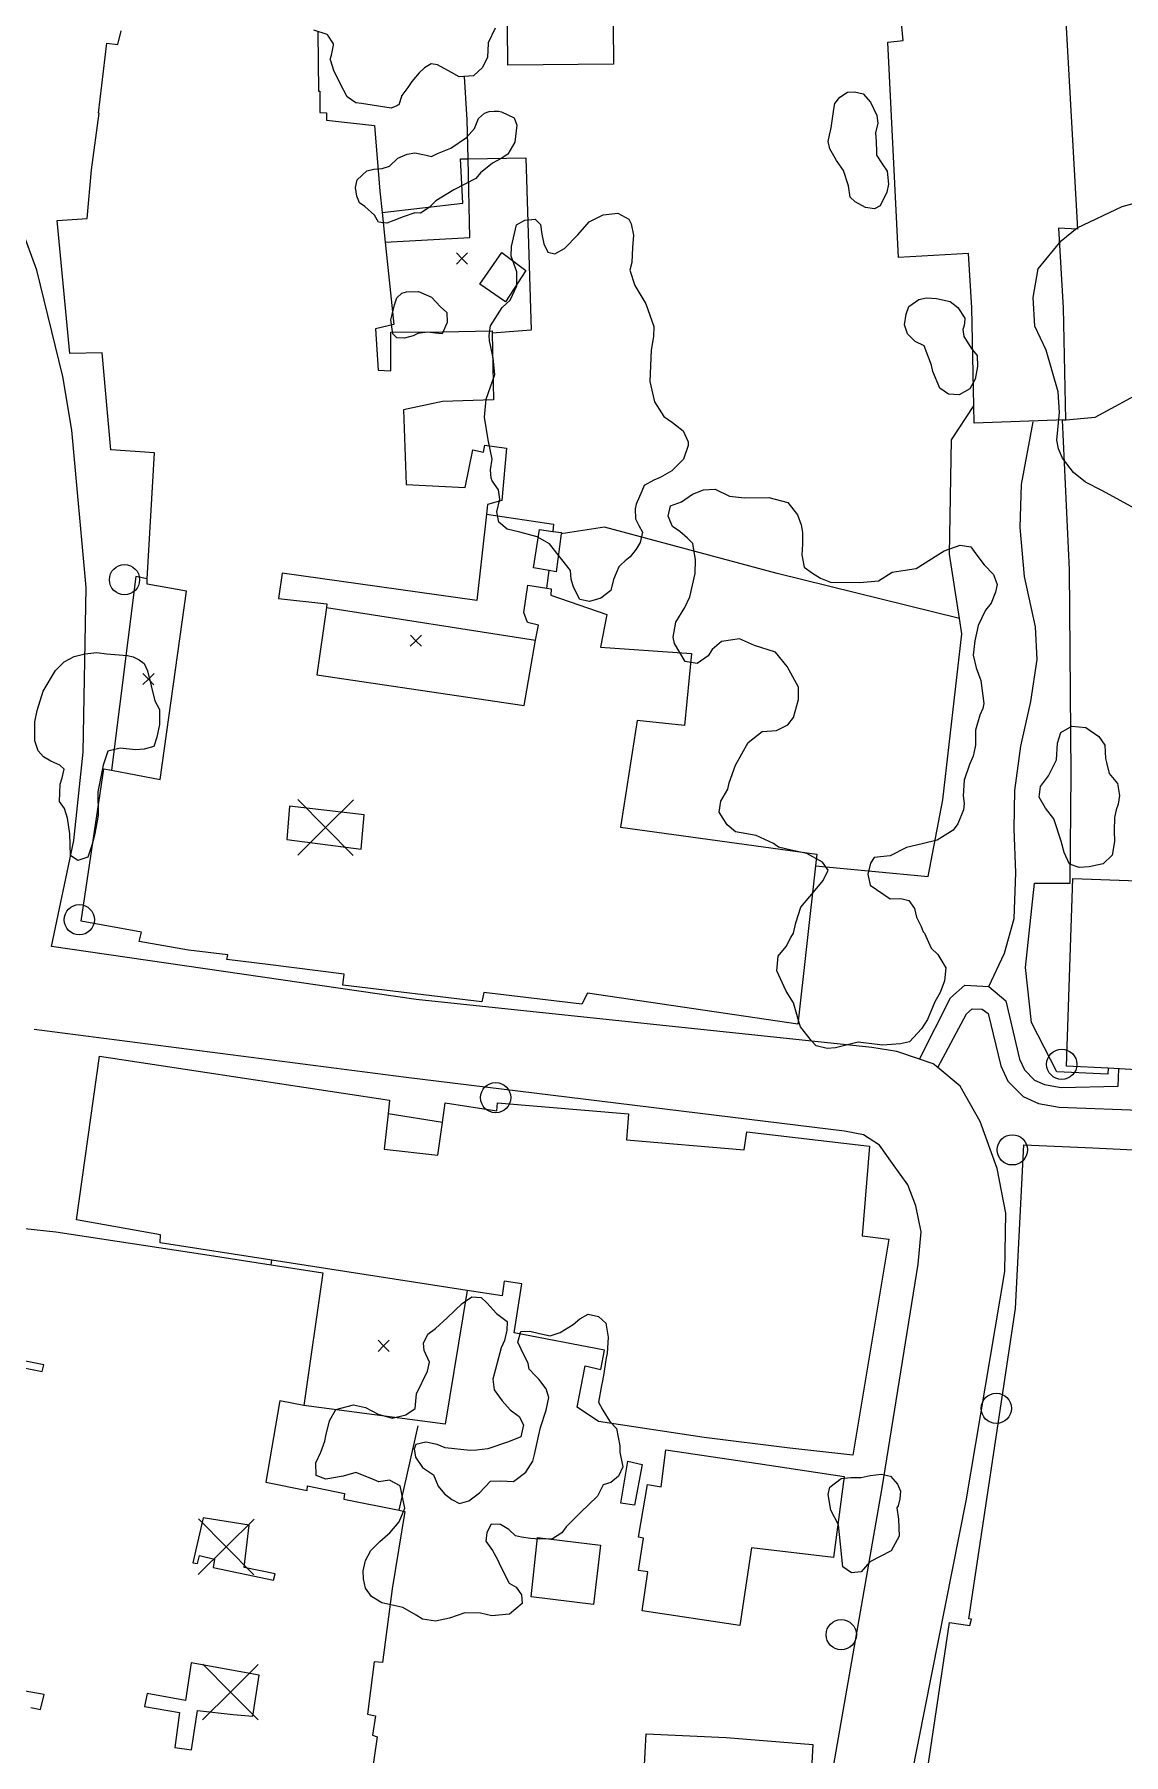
# Model space of a CAD drawing. Header units: metres. Extents: x 4652992 to 4879070, y 2074171 to 2309877.
# Drawn here: x 4654501.6 to 4654557.1, y 2307311.9 to 2307399.4 of the extents above; entities that cross this region are included whole.
import ezdxf

# ---------------------------------------------------------------- set-up
doc = ezdxf.new("R2010")
doc.units = ezdxf.units.M
doc.header["$MEASUREMENT"] = 0
doc.linetypes.add('DGN Style 2', pattern=[66.27138, 39.762828, -26.508552])
doc.linetypes.add('DGN Style 3', pattern=[92.779933, 66.271381, -26.508552])
doc.layers.get('0').update_dxf_attribs({"color": 4, "lineweight": 0})
for name, color, linetype, lineweight in [('Level 18', 5, 'Continuous', 0), ('Level 20', 30, 'DGN Style 3', 0), ('Level 30', 5, 'Continuous', 0), ('Level 31', 38, 'Continuous', 0), ('Level 35', 4, 'Continuous', 0), ('Level 37', 3, 'Continuous', 0), ('Level 38', 3, 'Continuous', 0), ('Level 39', 9, 'Continuous', 0), ('Level 40', 1, 'Continuous', 0), ('Level 54', 30, 'DGN Style 2', 0), ('Level 58', 1, 'Continuous', 0), ('Level 61', 4, 'Continuous', 0), ('Level 62', 4, 'Continuous', 0), ('Level 63', 3, 'Continuous', 0)]:
    doc.layers.add(name, color=color, linetype=linetype, lineweight=lineweight)

# ---------------------------------------------------------------- blocks, each defined once
blk = doc.blocks.new('POSTE')
at = {"color": 0, "linetype": 'ByBlock', "lineweight": -2}
blk.add_circle((0, 0), 0.770001, dxfattribs=at)
blk = doc.blocks.new('COTA')
at = {"color": 0, "linetype": 'ByBlock', "lineweight": -2, "ltscale": 10}
for p, q in [((-1.408457, 1.419522), (0, 0)), ((1.419522, 1.408457), (0, 0)), ((0, 0), (-1.419522, -1.408457)), ((0, 0), (1.408457, -1.419522))]:
    blk.add_line(p, q, dxfattribs=at)

msp = doc.modelspace()

# ---------------------------------------------------------------- linework, layer by layer
at = {"layer": 'Level 18', "color": 30}
msp.add_polyline3d([(4654502.514748, 2307352.991437, 1373.816702), (4654503.651915, 2307358.390679, 1373.652098), (4654504.123732, 2307362.888403, 1373.500779), (4654504.273521, 2307371.258219, 1373.170777), (4654503.541495, 2307379.279588, 1372.854368), (4654503.087018, 2307381.999741, 1372.755417), (4654501.759757, 2307387.411954, 1372.572567), (4654500.439474, 2307391.024884, 1372.345213), (4654497.618114, 2307396.52553, 1372.069785), (4654496.365796, 2307398.982444, 1371.904956), (4654493.661466, 2307402.325249, 1371.645282), (4654490.383442, 2307405.405027, 1371.372402), (4654486.549684, 2307408.53533, 1371.056765), (4654481.450335, 2307411.852036, 1370.632322), (4654471.922644, 2307417.105777, 1369.888006), (4654464.572007, 2307421.094157, 1369.289094), (4654463.115044, 2307421.884691, 1369.193086), (4654462.62062, 2307422.15296, 1369.156877), (4654451.767069, 2307428.10613, 1368.377437), (4654441.136711, 2307433.939622, 1367.593577)], dxfattribs=at)
at = {"layer": 'Level 20', "linetype": 'Continuous'}
msp.add_polyline3d([(4654550.202531, 2307350.950845, 1374.7514), (4654551.008311, 2307352.65618, 1374.551384), (4654551.49167, 2307354.414192, 1374.251384), (4654551.582673, 2307356.737883, 1373.751384), (4654551.49593, 2307358.985954, 1373.151384), (4654551.519366, 2307360.935057, 1372.751384), (4654551.829901, 2307363.197123, 1372.451384), (4654552.3346, 2307365.467127, 1371.951384), (4654552.65896, 2307367.602182, 1371.251384), (4654552.578971, 2307369.271849, 1370.951384), (4654552.01068, 2307371.826995, 1370.651384), (4654551.795195, 2307374.312348, 1370.451384), (4654551.857463, 2307376.506409, 1370.151384), (4654552.45689, 2307379.690647, 1369.688683)], dxfattribs=at)
at = {"layer": 'Level 30', "color": 1, "elevation": 1370.64994, "flags": 128}
msp.add_lwpolyline([(4654531.112508, 2307397.906623), (4654525.728234, 2307397.85546), (4654525.690504, 2307401.826102), (4654531.074778, 2307401.877266), (4654531.112508, 2307397.906623)], dxfattribs=at)
at = {"layer": 'Level 30', "color": 1}
for points in [[(4654552.843573, 2307421.24234, 1356.54994), (4654554.138231, 2307399.769339, 1364.24994), (4654554.708718, 2307389.496219, 1367.44994), (4654553.742356, 2307389.560603, 1369.14994), (4654553.993969, 2307385.500357, 1372.84994), (4654554.105666, 2307379.79991, 1374.24994), (4654549.450935, 2307379.631111, 1374.24994), (4654549.433528, 2307380.516883, 1374.008278), (4654549.335688, 2307385.495638, 1372.64994), (4654549.165975, 2307388.261668, 1368.84994), (4654545.602149, 2307388.06316, 1367.34994), (4654545.071037, 2307399.021574, 1363.84994), (4654545.841819, 2307399.106147, 1363.84994), (4654545.407557, 2307403.774136, 1362.34994), (4654544.84176, 2307403.727845, 1362.34994), (4654543.216343, 2307431.165106, 1353.34994), (4654549.741315, 2307431.594886, 1353.34994), (4654552.463034, 2307431.774157, 1353.34994), (4654552.843573, 2307421.24234, 1356.54994)], [(4654516.065587, 2307399.534988, 1374.54994), (4654516.102561, 2307396.527234, 1374.556745), (4654516.170063, 2307396.525755, 1374.5514), (4654516.161863, 2307395.441056, 1374.5514), (4654516.509008, 2307395.42137, 1374.5514), (4654516.511033, 2307395.045696, 1374.5514), (4654518.944218, 2307394.78318, 1374.5514), (4654519.217967, 2307391.443932, 1375.1514), (4654519.331188, 2307390.35469, 1375.1514), (4654519.488773, 2307388.838649, 1375.1514), (4654519.923734, 2307384.654111, 1375.1514), (4654518.997231, 2307384.437086, 1375.6514), (4654519.138734, 2307382.323649, 1375.6514), (4654519.776218, 2307382.297005, 1375.6514), (4654519.776813, 2307384.26108, 1375.6514), (4654522.380239, 2307384.272899, 1376.1514), (4654524.928294, 2307384.321492, 1375.3514), (4654524.930493, 2307384.201915, 1375.3514), (4654524.992746, 2307380.817099, 1375.3514), (4654522.398975, 2307380.726888, 1376.2514), (4654520.415723, 2307380.306006, 1378.4514), (4654520.55655, 2307376.506518, 1378.4514), (4654523.554476, 2307376.353371, 1377.5514), (4654523.942664, 2307378.275101, 1375.5514), (4654524.499489, 2307378.149421, 1375.5514), (4654524.558507, 2307378.513851, 1375.4514), (4654525.663172, 2307378.352475, 1375.4514), (4654525.426995, 2307375.690172, 1375.7514), (4654524.70254, 2307375.495007, 1377.1514), (4654524.645509, 2307374.989403, 1377.037802), (4654524.15029, 2307370.599077, 1376.0514), (4654514.249922, 2307371.99211, 1376.2514), (4654514.052345, 2307370.706195, 1377.2514), (4654516.524513, 2307370.429186, 1376.3514), (4654516.499573, 2307370.254264, 1376.3514), (4654516.010802, 2307366.826158, 1376.3514), (4654526.56384, 2307365.261435, 1377.4514), (4654527.139833, 2307368.579681, 1377.4514), (4654527.169443, 2307368.750263, 1377.4514), (4654527.283324, 2307369.351615, 1375.7514), (4654526.726702, 2307369.477194, 1375.7514), (4654526.548261, 2307369.986313, 1375.7514), (4654526.742771, 2307371.378338, 1375.7514), (4654527.72063, 2307371.230088, 1375.7514), (4654527.930368, 2307371.19829, 1375.7514), (4654527.91737, 2307370.878877, 1375.7514), (4654530.764495, 2307369.884845, 1375.7514), (4654530.444987, 2307368.223141, 1376.9514), (4654535.067016, 2307367.914913, 1376.3514), (4654534.713465, 2307364.247214, 1376.3514), (4654532.308919, 2307364.501733, 1376.4514), (4654531.46065, 2307359.061555, 1378.3514), (4654541.457045, 2307357.701606, 1378.1514), (4654541.390269, 2307357.10372, 1378.185939), (4654540.490344, 2307349.04619, 1378.6514), (4654529.778468, 2307350.614434, 1378.6514), (4654529.496545, 2307350.05765, 1379.8514), (4654524.513806, 2307350.656242, 1379.8514), (4654524.408291, 2307350.184686, 1379.8514), (4654517.326915, 2307351.023054, 1379.8514), (4654517.394725, 2307351.581376, 1376.7514), (4654513.511118, 2307352.075426, 1376.8093), (4654511.432748, 2307352.339824, 1376.7514), (4654511.474541, 2307352.578553, 1376.9514), (4654509.480799, 2307352.81261, 1378.0514), (4654506.977249, 2307353.248114, 1377.0514), (4654507.083113, 2307353.721506, 1377.0514), (4654504.025592, 2307354.280594, 1376.4514), (4654505.176884, 2307362.042689, 1376.4514), (4654505.570963, 2307361.966873, 1376.53419), (4654508.032876, 2307361.493233, 1377.0514), (4654509.383859, 2307371.08193, 1377.1514), (4654507.370513, 2307371.439961, 1376.3514), (4654507.386219, 2307371.713931, 1376.3514), (4654507.753413, 2307378.119122, 1376.3514), (4654505.537235, 2307378.269567, 1375.6514), (4654505.09079, 2307383.207886, 1375.6514), (4654503.445672, 2307383.170825, 1374.8514), (4654502.794133, 2307389.951627, 1374.8514), (4654504.328568, 2307390.052992, 1375.1514), (4654504.540379, 2307392.522182, 1374.8514), (4654504.936407, 2307395.408123, 1374.949885), (4654504.901196, 2307395.408035, 1375.04994), (4654505.323445, 2307398.976234, 1375.04994), (4654505.885525, 2307398.900045, 1375.04994), (4654506.05879, 2307399.588658, 1375.04994)], [(4654514.480884, 2307358.437658, 1376.6514), (4654518.27253, 2307357.944132, 1376.6514), (4654518.418285, 2307359.693603, 1377.2514), (4654514.624158, 2307360.135286, 1377.2514), (4654514.480884, 2307358.437658, 1376.6514)], [(4654564.688804, 2307356.946487, 1372.0514), (4654564.857468, 2307350.458611, 1372.0514), (4654560.210495, 2307350.036981, 1374.7514), (4654560.157691, 2307348.174871, 1374.7514), (4654560.117588, 2307346.760654, 1374.7514), (4654557.712303, 2307346.724271, 1375.4514), (4654556.269434, 2307346.799518, 1375.20857), (4654554.147172, 2307346.910195, 1374.8514), (4654554.47192, 2307356.449147, 1374.8514), (4654557.78827, 2307356.335554, 1375.3514), (4654560.354612, 2307356.403993, 1374.7514), (4654560.347686, 2307356.250114, 1374.7514), (4654561.767862, 2307356.399082, 1372.7514), (4654561.714714, 2307356.887402, 1372.7514), (4654564.688804, 2307356.946487, 1372.0514)], [(4654519.436457, 2307342.677411, 1377.8514), (4654522.170547, 2307342.373493, 1377.8514), (4654522.406343, 2307344.036296, 1377.539075), (4654522.548032, 2307345.03547, 1377.3514), (4654525.168215, 2307344.632448, 1377.3514), (4654525.20966, 2307345.044118, 1381.1514), (4654531.870435, 2307344.475188, 1381.1514), (4654531.76286, 2307343.163717, 1381.1514), (4654537.757786, 2307342.64273, 1380.6514), (4654537.887871, 2307343.560623, 1378.2514), (4654544.133556, 2307342.839173, 1378.2514), (4654543.765499, 2307338.26302, 1379.1514), (4654545.118346, 2307338.097999, 1378.3514), (4654543.278661, 2307327.10503, 1378.3514), (4654540.079706, 2307327.46188, 1378.7514), (4654535.724096, 2307328.006222, 1378.4514), (4654530.338438, 2307328.813591, 1378.4514), (4654529.260395, 2307329.554936, 1378.4514), (4654529.66605, 2307331.645216, 1378.4514), (4654530.465372, 2307331.46522, 1378.5514), (4654530.654901, 2307332.450902, 1378.5514), (4654526.045816, 2307333.332877, 1378.2514), (4654526.448823, 2307335.827698, 1378.8514), (4654525.547671, 2307335.968341, 1378.8514), (4654525.439734, 2307335.21068, 1377.8514), (4654523.665394, 2307335.486218, 1377.8514), (4654513.728659, 2307337.029296, 1377.8514), (4654508.033036, 2307337.913771, 1377.8514), (4654508.060108, 2307338.313275, 1377.8514), (4654503.780423, 2307339.089786, 1377.8514), (4654504.955035, 2307347.406304, 1377.8514), (4654519.714625, 2307345.173188, 1377.8514), (4654519.637004, 2307344.476762, 1377.8514), (4654519.436457, 2307342.677411, 1377.8514)], [(4654546.741161, 2307308.817995, 1379.1514), (4654548.201612, 2307318.58225, 1379.1514), (4654549.236942, 2307318.430162, 1379.5514), (4654549.317771, 2307318.763731, 1378.7514), (4654549.179635, 2307318.774581, 1378.7514), (4654551.553074, 2307334.56726, 1378.3514), (4654551.983932, 2307342.896707, 1378.3514), (4654555.487587, 2307342.753803, 1379.0514), (4654558.621344, 2307342.598513, 1378.2514), (4654558.620527, 2307342.234036, 1378.2514), (4654559.196471, 2307342.189101, 1378.2514)], [(4654501.148733, 2307338.639234, 1376.6514), (4654502.729947, 2307338.480853, 1379.9514), (4654510.310622, 2307337.312319, 1380.9514), (4654513.693942, 2307336.792346, 1380.274762), (4654516.310852, 2307336.39016, 1379.7514)], [(4654516.310852, 2307336.39016, 1379.7514), (4654515.355693, 2307329.63969, 1379.7514), (4654514.1284, 2307329.867162, 1377.9514), (4654514.115977, 2307329.79522, 1377.958359), (4654513.414338, 2307325.731976, 1378.3514), (4654515.518111, 2307325.311585, 1378.3514), (4654515.54376, 2307325.54458, 1378.3514), (4654517.414902, 2307325.150007, 1378.3514), (4654517.377946, 2307324.866503, 1378.3514), (4654520.206609, 2307324.302128, 1378.3514), (4654520.495455, 2307324.244498, 1378.3514), (4654519.850998, 2307320.308847, 1379.0514), (4654519.354055, 2307316.551483, 1379.0514), (4654518.922964, 2307316.586375, 1379.2514), (4654518.74171, 2307315.126553, 1379.3514), (4654518.593362, 2307313.931755, 1379.2514), (4654518.996172, 2307313.841154, 1379.2514), (4654518.850935, 2307312.860723, 1379.2514), (4654519.078336, 2307312.767426, 1382.5514), (4654517.897294, 2307304.571703, 1382.5514)], [(4654500.532902, 2307331.669102, 1377.4514), (4654502.02745, 2307331.360635, 1377.7514), (4654502.120423, 2307331.709327, 1377.0514), (4654500.091225, 2307332.116754, 1376.7514)], [(4654542.840603, 2307326.019912, 1378.951384), (4654542.29794, 2307321.903128, 1378.951384), (4654538.133971, 2307322.384879, 1379.651384), (4654537.539841, 2307318.429682, 1379.651384), (4654532.558576, 2307319.183775, 1378.951384), (4654532.855847, 2307321.163281, 1378.951384), (4654532.377446, 2307321.241709, 1378.951384), (4654532.627727, 2307322.881035, 1378.951384), (4654532.37775, 2307322.937296, 1378.951384), (4654532.830803, 2307325.612797, 1378.951384), (4654533.524482, 2307325.495737, 1379.051384), (4654533.769051, 2307327.370104, 1379.051384), (4654538.463744, 2307326.681734, 1379.851384), (4654542.840603, 2307326.019912, 1378.951384)], [(4654510.227474, 2307323.92103, 1377.7711), (4654509.70263, 2307321.623154, 1378.3514), (4654509.945965, 2307321.596165, 1378.3514), (4654510.034644, 2307321.992586, 1378.3514), (4654510.799664, 2307321.820462, 1378.3514), (4654510.731451, 2307321.391682, 1378.3514), (4654513.800811, 2307320.749941, 1379.1514), (4654513.898036, 2307321.060801, 1379.1514), (4654512.311093, 2307321.390125, 1379.1514), (4654512.563461, 2307323.542488, 1378.4514), (4654510.227474, 2307323.92103, 1377.7711)], [(4654509.609165, 2307316.533852, 1378.0514), (4654509.325299, 2307314.615768, 1377.9514), (4654507.380847, 2307314.969767, 1377.9514), (4654507.237557, 2307314.309506, 1378.7514), (4654509.027686, 2307314.017878, 1378.7514), (4654508.791528, 2307312.224567, 1378.3514), (4654509.632813, 2307312.101836, 1380.2514), (4654509.943515, 2307314.108348, 1380.2514), (4654511.75035, 2307313.909796, 1380.6514), (4654512.762705, 2307313.823346, 1379.3514), (4654513.072026, 2307315.913654, 1379.3344), (4654509.609165, 2307316.533852, 1378.0514)], [(4654501.463381, 2307314.26333, 1379.2514), (4654501.944331, 2307314.155175, 1379.2514), (4654502.144778, 2307314.925919, 1378.7514), (4654499.012399, 2307315.468117, 1378.4514)], [(4654541.241654, 2307312.382572, 1379.2514), (4654541.016535, 2307307.992462, 1379.2514), (4654540.081265, 2307308.045951, 1379.6514), (4654539.633748, 2307302.61558, 1379.5514), (4654536.621447, 2307302.768394, 1380.2514), (4654532.691445, 2307303.072197, 1380.0514), (4654532.653595, 2307302.642964, 1380.0514), (4654528.92415, 2307302.89775, 1380.0514), (4654529.117003, 2307304.717336, 1379.5514), (4654525.85085, 2307305.10123, 1379.5514), (4654526.144855, 2307309.821761, 1380.2514), (4654529.509968, 2307309.502663, 1380.2514), (4654529.436416, 2307308.305815, 1380.3514), (4654532.520725, 2307308.166506, 1380.3514), (4654532.761974, 2307312.927358, 1379.8514), (4654536.841354, 2307312.731443, 1380.5514), (4654541.241654, 2307312.382572, 1379.2514)]]:
    msp.add_polyline3d(points, dxfattribs=at)
at = {"layer": 'Level 31', "flags": 128}
for points, elevation in [([(4654526.644793, 2307387.402817), (4654525.613609, 2307385.806967), (4654524.30606, 2307386.698531), (4654525.421217, 2307388.315231), (4654526.644793, 2307387.402817)], 1373.8514), ([(4654532.56077, 2307326.638332), (4654532.182568, 2307324.557353), (4654531.47487, 2307324.658102), (4654531.837731, 2307326.801096), (4654532.56077, 2307326.638332)], 1378.051384)]:
    msp.add_lwpolyline(points, dxfattribs=dict(at, elevation=elevation))
at = {"layer": 'Level 31'}
for points in [[(4654528.017203, 2307374.120616, 1375.551384), (4654528.458352, 2307374.057098, 1375.551384), (4654528.450087, 2307373.995948, 1375.554461), (4654528.189682, 2307372.06935, 1375.651384), (4654527.839746, 2307372.129629, 1375.651384), (4654527.041441, 2307372.267145, 1375.651384), (4654527.33253, 2307374.219197, 1375.551384), (4654528.017203, 2307374.120616, 1375.551384)], [(4654530.450995, 2307322.526526, 1379.551384), (4654530.096392, 2307319.50981, 1379.551384), (4654526.912759, 2307319.898729, 1378.951384), (4654527.239795, 2307322.924185, 1378.951384), (4654530.450995, 2307322.526526, 1379.551384)]]:
    msp.add_polyline3d(points, dxfattribs=at)
at = {"layer": 'Level 35'}
for p, q in [((4654527.72063, 2307371.230088, 1375.751384), (4654527.839746, 2307372.129629, 1375.751384)), ((4654516.499573, 2307370.254264, 1376.051384), (4654527.139833, 2307368.579681, 1376.051384)), ((4654522.406343, 2307344.036296, 1377.251384), (4654519.637004, 2307344.476762, 1377.251384))]:
    msp.add_line(p, q, dxfattribs=at)
at = {"layer": 'Level 37'}
msp.add_line((4654520.206609, 2307324.302128, 1378.051384), (4654521.16986, 2307328.606798, 1378.051384), dxfattribs=at)
at = {"layer": 'Level 37', "extrusion": (0.0269848922196282, 0.1919386496639848, 0.9810358659891399), "elevation": 569826.902339, "flags": 128}
msp.add_lwpolyline([(-4287950.607882, -2877042.526299), (-4287954.841299, -2877043.385534), (-4287954.193152, -2877047.4071), (-4287953.871573, -2877049.402403), (-4287953.42795, -2877051.616402)], dxfattribs=at)
at = {"layer": 'Level 37'}
for points in [[(4654556.269434, 2307346.799518, 1374.2514), (4654556.257759, 2307346.48982, 1374.2514), (4654553.657417, 2307346.619382, 1374.9514), (4654552.38136, 2307349.132995, 1375.4514), (4654552.073177, 2307351.924511, 1375.4514), (4654552.526282, 2307356.213735, 1375.0514), (4654554.336829, 2307356.214395, 1374.0514), (4654554.394041, 2307361.78409, 1374.0514), (4654554.303157, 2307372.185845, 1371.6514), (4654553.956138, 2307379.786628, 1371.0744), (4654555.613684, 2307379.927975, 1369.878953), (4654569.158102, 2307387.288219, 1361.809783), (4654585.483545, 2307397.674332, 1350.37846), (4654587.207412, 2307399.256117, 1349.854589), (4654593.404676, 2307388.798239, 1349.706029)], [(4654541.390269, 2307357.10372, 1377.151384), (4654547.12044, 2307356.54996, 1377.151384), (4654547.863662, 2307360.451538, 1375.951384), (4654548.836101, 2307368.910632, 1373.751384), (4654548.713398, 2307369.693949, 1373.442155), (4654548.201215, 2307372.963644, 1372.151384), (4654548.304859, 2307378.773068, 1371.751384), (4654549.433528, 2307380.516883, 1371.751384)], [(4654548.713398, 2307369.693949, 1373.442155), (4654539.432757, 2307371.984821, 1375.120294), (4654530.648418, 2307374.334258, 1375.120294), (4654528.450087, 2307373.995948, 1375.120294)]]:
    msp.add_polyline3d(points, dxfattribs=at)
at = {"layer": 'Level 38', "elevation": 1375.8514, "flags": 128}
msp.add_lwpolyline([(4654507.386219, 2307371.713931), (4654506.798736, 2307371.822875), (4654505.570963, 2307361.966873)], dxfattribs=at)
at = {"layer": 'Level 40', "color": 3, "flags": 128}
for points, elevation in [([(4654544.771106, 2307392.820487), (4654545.033298, 2307392.460528), (4654545.099916, 2307391.801073), (4654545.008386, 2307391.39215), (4654544.680505, 2307390.692943), (4654544.390046, 2307390.543756), (4654543.932282, 2307390.604199), (4654543.397926, 2307390.896741), (4654543.14905, 2307391.124799), (4654543.064113, 2307391.702472), (4654542.811863, 2307392.489794), (4654542.454754, 2307393.000084), (4654542.115944, 2307393.592173), (4654542.026022, 2307393.95619), (4654542.099242, 2307394.283351), (4654542.181616, 2307394.65141), (4654542.310556, 2307395.610443), (4654542.374626, 2307395.896716), (4654542.620147, 2307396.227921), (4654543.01966, 2307396.481367), (4654543.364253, 2307396.489434), (4654543.812893, 2307396.388062), (4654544.188304, 2307395.959526), (4654544.508789, 2307395.285626), (4654544.548763, 2307394.889928), (4654544.438926, 2307394.399194), (4654544.469747, 2307393.962608), (4654544.482262, 2307393.444239), (4654544.486433, 2307393.27145), (4654544.771106, 2307392.820487)], 1367.3), ([(4654549.345863, 2307383.393659), (4654549.615464, 2307383.076657), (4654549.618774, 2307382.520989), (4654549.51375, 2307381.861733), (4654549.233407, 2307381.370127), (4654548.696698, 2307381.064465), (4654548.15171, 2307381.102152), (4654547.710912, 2307381.415111), (4654547.347834, 2307382.265446), (4654547.289935, 2307382.577327), (4654546.91361, 2307383.55874), (4654546.454595, 2307383.79046), (4654546.072485, 2307384.175569), (4654545.920289, 2307384.636826), (4654545.998013, 2307385.174231), (4654546.129501, 2307385.571429), (4654546.634823, 2307385.926889), (4654547.035942, 2307386.007053), (4654547.540442, 2307385.978489), (4654548.229367, 2307385.822892), (4654548.629653, 2307385.519042), (4654548.975352, 2307384.971394), (4654548.961296, 2307384.718441), (4654548.924909, 2307384.555907), (4654548.888522, 2307384.393373), (4654548.937319, 2307384.040853), (4654549.345863, 2307383.393659)], 1372.1), ([(4654556.327716, 2307361.790986), (4654556.756414, 2307361.287021), (4654556.845801, 2307360.67861), (4654556.79229, 2307360.238187), (4654556.681802, 2307359.946367), (4654556.59498, 2307359.558712), (4654556.579155, 2307358.883556), (4654556.59227, 2307358.337623), (4654556.480882, 2307357.638789), (4654556.021453, 2307357.199446), (4654555.30954, 2307357.043281), (4654554.808045, 2307357.020644), (4654554.302168, 2307357.179984), (4654554.031276, 2307357.784054), (4654553.889263, 2307358.359065), (4654553.509662, 2307359.485417), (4654553.090574, 2307360.032448), (4654552.767052, 2307360.603181), (4654552.839843, 2307361.129775), (4654553.232671, 2307361.674681), (4654553.640416, 2307362.487735), (4654553.694811, 2307363.335262), (4654553.863181, 2307363.885566), (4654554.432246, 2307364.209708), (4654555.138944, 2307364.140768), (4654555.80177, 2307363.674453), (4654556.111246, 2307363.242613), (4654556.138384, 2307362.557716), (4654556.185717, 2307362.366032), (4654556.327716, 2307361.790986)], 1375.5), ([(4654545.599337, 2307323.849601), (4654545.648539, 2307322.99291), (4654545.238766, 2307322.239547), (4654544.149106, 2307321.679487), (4654543.714346, 2307321.173348), (4654543.221017, 2307321.123319), (4654542.766694, 2307321.426911), (4654542.56283, 2307323.566717), (4654542.164667, 2307324.300649), (4654542.02176, 2307325.09794), (4654542.107606, 2307325.481314), (4654542.686813, 2307325.914699), (4654543.180169, 2307325.964708), (4654543.703186, 2307325.967768), (4654544.166867, 2307326.064725), (4654544.745294, 2307326.135846), (4654545.20429, 2307326.032506), (4654545.55635, 2307325.631089), (4654545.717161, 2307325.272733), (4654545.669558, 2307324.880764), (4654545.592291, 2307324.535744), (4654545.528287, 2307324.429348), (4654545.599337, 2307323.849601)], 1379.9)]:
    msp.add_lwpolyline(points, dxfattribs=dict(at, elevation=elevation))
at = {"layer": 'Level 40', "color": 3}
for points in [[(4654525.080178, 2307399.739269, 1373.0323), (4654524.726685, 2307398.985472, 1373.0323), (4654524.725676, 2307398.959337, 1373.0323), (4654524.690596, 2307398.256923, 1373.0323), (4654524.444219, 2307397.732136, 1373.0323), (4654523.982502, 2307397.311639, 1373.0323), (4654523.261336, 2307397.257131, 1373.0323), (4654522.869434, 2307397.475005, 1373.0323), (4654522.155428, 2307397.857618, 1373.0323), (4654521.832122, 2307397.922241, 1373.5323), (4654521.481955, 2307397.708809, 1374.0323), (4654521.210524, 2307397.451938, 1374.0323), (4654520.850247, 2307397.017213, 1374.0323), (4654520.64587, 2307396.719692, 1374.0323), (4654520.327943, 2307396.309543, 1374.0323), (4654520.319408, 2307396.286955, 1374.3184), (4654520.320667, 2307396.254577, 1374.3184), (4654520.181897, 2307395.831177, 1374.3184), (4654520.140289, 2307395.812923, 1374.3184), (4654520.075077, 2307395.784313, 1374.3184), (4654519.794431, 2307395.66119, 1374.3184), (4654518.821164, 2307395.815474, 1374.3184), (4654518.288674, 2307395.895089, 1374.3184), (4654517.992398, 2307395.939387, 1374.3184), (4654517.551096, 2307396.233278, 1374.3184), (4654517.190355, 2307396.912495, 1374.3184), (4654516.877778, 2307397.581572, 1374.3184), (4654516.727622, 2307398.065658, 1374.3184), (4654516.692243, 2307398.130098, 1374.3184), (4654516.758962, 2307398.36551, 1374.0323), (4654516.85872, 2307398.866615, 1374.0323), (4654516.859894, 2307398.93933, 1374.0323), (4654516.572633, 2307399.37879, 1374.0323), (4654516.540014, 2307399.404003, 1374.0323), (4654515.856011, 2307399.635442, 1374.0323)], [(4654526.05984, 2307395.166721, 1375.2), (4654526.18931, 2307394.797213, 1375.2), (4654526.079889, 2307393.928763, 1375.2), (4654525.733063, 2307393.326609, 1375.2), (4654525.386976, 2307393.107069, 1375.2), (4654524.951062, 2307392.865288, 1375.2), (4654524.330598, 2307392.367475, 1375.2), (4654524.096608, 2307392.080081, 1375.2), (4654522.990082, 2307391.498736, 1375.9), (4654522.067336, 2307390.947031, 1376.5), (4654521.735023, 2307390.5975, 1376.5), (4654521.290794, 2307390.315704, 1376.5), (4654520.999521, 2307390.339029, 1376.5), (4654520.40305, 2307390.134072, 1376.5), (4654519.936574, 2307389.942212, 1376.5), (4654519.568816, 2307389.812974, 1376.5), (4654519.156572, 2307389.863615, 1376.5), (4654518.937605, 2307390.21028, 1376.5), (4654518.445425, 2307390.661111, 1376.5), (4654518.190292, 2307390.846112, 1376.5), (4654518.051959, 2307391.174575, 1376.5), (4654517.981066, 2307391.615191, 1376.5), (4654518.071462, 2307392.019381, 1376.5), (4654518.551878, 2307392.462865, 1376.5), (4654518.910612, 2307392.551682, 1376.5), (4654519.340947, 2307392.581865, 1376.5), (4654519.708717, 2307392.7111, 1376.5), (4654520.139766, 2307393.123267, 1376.5), (4654520.606254, 2307393.315123, 1376.5), (4654521.005298, 2307393.394829, 1376.5), (4654521.569777, 2307393.26732, 1376.5), (4654521.852014, 2307393.203567, 1376.5), (4654522.146648, 2307393.359631, 1375.7), (4654522.829846, 2307393.624375, 1374.5), (4654523.630718, 2307394.167174, 1374.5), (4654524.031519, 2307394.630061, 1374.5), (4654524.230205, 2307395.138608, 1374.5), (4654524.545261, 2307395.408008, 1374.5), (4654524.77457, 2307395.48392, 1374.5), (4654525.035236, 2307395.510175, 1374.5), (4654525.246414, 2307395.505038, 1374.5), (4654525.408104, 2307395.46851, 1374.5), (4654526.05984, 2307395.166721, 1375.2)], [(4654553.791703, 2307380.174272, 1374.3), (4654553.723892, 2307381.216124, 1374.3), (4654553.116814, 2307383.345979, 1374.3), (4654552.545949, 2307384.561906, 1374.3), (4654552.453564, 2307386.032142, 1374.3), (4654552.718003, 2307387.482208, 1374.3), (4654553.880944, 2307388.910505, 1374.3), (4654554.691713, 2307389.572851, 1374.3), (4654556.989793, 2307390.662792, 1373.1), (4654560.160455, 2307391.527477, 1371.8)], [(4654531.104551, 2307371.674233, 1378), (4654530.978233, 2307371.109735, 1378), (4654530.46772, 2307370.716644, 1378), (4654529.881643, 2307370.552387, 1378), (4654529.398944, 2307370.661302, 1378), (4654529.073754, 2307371.285328, 1378), (4654528.953826, 2307371.693612, 1378), (4654528.923371, 2307372.124069, 1378), (4654527.853221, 2307373.491493, 1378.9), (4654527.215208, 2307373.847027, 1378.9), (4654526.340229, 2307374.086798, 1378.9), (4654525.697314, 2307374.231888, 1378.9), (4654525.269189, 2307374.582376, 1378.9), (4654525.176409, 2307375.111062, 1378.9), (4654525.320591, 2307375.755526, 1378.9), (4654525.258983, 2307376.234875, 1378.9), (4654524.938247, 2307376.688087, 1378.9), (4654524.884913, 2307376.827067, 1378.9), (4654524.854475, 2307377.257078, 1378.9), (4654524.93144, 2307377.789795, 1378.9), (4654524.73566, 2307378.778252, 1378.2), (4654524.542667, 2307379.933131, 1378), (4654524.620457, 2307380.847636, 1378), (4654525.070107, 2307382.10188, 1378), (4654524.985733, 2307382.937667, 1377), (4654524.839242, 2307383.607102, 1377), (4654524.80384, 2307383.827217, 1377), (4654524.777472, 2307384.087719, 1377), (4654524.845597, 2307384.581436, 1377), (4654525.434044, 2307385.5092, 1377), (4654525.85572, 2307385.880665, 1377), (4654526.188527, 2307386.611607, 1377), (4654526.180973, 2307387.334564, 1377), (4654525.891406, 2307388.12122, 1377), (4654525.91925, 2307388.624064, 1377), (4654526.163196, 2307389.714533, 1377), (4654526.598067, 2307389.955743, 1377), (4654527.117656, 2307390.008102, 1377), (4654527.394775, 2307389.733369, 1377), (4654527.456534, 2307389.252711, 1377), (4654527.558577, 2307388.76296, 1377), (4654527.759263, 2307388.33579, 1377), (4654528.121835, 2307388.253905, 1377), (4654528.606008, 2307388.526398, 1377), (4654529.28875, 2307389.213774, 1376.1), (4654529.867547, 2307389.875246, 1376), (4654530.581175, 2307390.223853, 1376), (4654531.321182, 2307390.311602, 1376), (4654531.890028, 2307390.013184, 1376), (4654532.006129, 2307389.774549, 1376), (4654532.130517, 2307389.19419, 1376), (4654532.075468, 2307388.569404, 1376), (4654532.03361, 2307387.814204, 1376), (4654531.943132, 2307387.409834, 1376), (4654532.192662, 2307386.631323, 1376), (4654532.746759, 2307385.69909, 1376), (4654533.165888, 2307384.542492, 1376), (4654533.13798, 2307384.039066, 1376), (4654533.024501, 2307383.342582, 1376), (4654532.963016, 2307381.742376, 1376), (4654533.198567, 2307380.712271, 1376), (4654533.667813, 2307379.969222, 1376), (4654534.106534, 2307379.657811, 1376), (4654534.648141, 2307379.23823, 1376), (4654534.902529, 2307378.671131, 1376), (4654534.906667, 2307378.500308, 1376), (4654534.663155, 2307377.790783, 1376), (4654534.065734, 2307377.203621, 1376), (4654533.482266, 2307376.868136, 1376), (4654533.154725, 2307376.729711, 1376), (4654532.670005, 2307376.456876, 1376), (4654532.551839, 2307376.174666, 1376.7), (4654532.262906, 2307375.507297, 1377.4), (4654532.208724, 2307375.265166, 1377.4), (4654532.221127, 2307374.753651, 1377.4), (4654532.399449, 2307374.416657, 1377.4), (4654532.577769, 2307374.079667, 1377.4), (4654532.460376, 2307373.555065, 1377.4), (4654532.258338, 2307373.219136, 1377.4), (4654531.95773, 2307372.820669, 1377.4), (4654531.702273, 2307372.62397, 1377.4), (4654531.487071, 2307372.418186, 1377.4), (4654531.37947, 2307372.315294, 1377.4), (4654531.104551, 2307371.674233, 1378)], [(4654522.30676, 2307385.545663, 1375.7), (4654522.624736, 2307385.261375, 1375.7), (4654522.637217, 2307384.74858, 1375.7), (4654522.380406, 2307384.169098, 1375.7), (4654522.048494, 2307384.201538, 1375.7), (4654521.635864, 2307384.252202, 1375.7), (4654521.155724, 2307384.190613, 1375.7), (4654520.917734, 2307384.074353, 1375.7), (4654520.468898, 2307383.963196, 1375.7), (4654520.087566, 2307383.964293, 1375.7), (4654519.881602, 2307384.180786, 1375.7), (4654519.784221, 2307384.88275, 1375.7), (4654519.847563, 2307385.165941, 1375.7), (4654519.956148, 2307385.651416, 1375.7), (4654520.077949, 2307386.006411, 1375.7), (4654520.343093, 2307386.244041, 1375.7), (4654520.572041, 2307386.319845, 1375.7), (4654521.178177, 2307386.321726, 1375.5), (4654521.837307, 2307386.045365, 1375.5), (4654522.30676, 2307385.545663, 1375.7)], [(4654557.782504, 2307375.2012, 1372.8), (4654555.984517, 2307376.181478, 1373.6), (4654555.118148, 2307376.618809, 1373.6), (4654554.507002, 2307377.119396, 1373.6), (4654553.94737, 2307377.850104, 1373.6), (4654553.750683, 2307378.317568, 1373.6), (4654553.668738, 2307378.75913, 1373.6), (4654553.791703, 2307380.174272, 1374.3)], [(4654547.267506, 2307352.912395, 1381.6), (4654547.613742, 2307352.581497, 1381.6), (4654548.008154, 2307351.90264, 1381.6), (4654547.944465, 2307351.242808, 1381.6), (4654547.729713, 2307350.659177, 1381.6), (4654547.452902, 2307350.173813, 1381.6), (4654547.086275, 2307349.287343, 1381.6), (4654546.769454, 2307348.811005, 1381.6), (4654546.158673, 2307348.148123, 1381.6), (4654545.714906, 2307348.044283, 1381.2), (4654544.792949, 2307347.973231, 1380.2), (4654544.383079, 2307348.023408, 1380.2), (4654543.563326, 2307348.123761, 1380.2), (4654542.404055, 2307347.836294, 1380.2), (4654541.976169, 2307347.8061, 1380.2), (4654541.414911, 2307347.932608, 1380.2), (4654541.179264, 2307348.196792, 1380.2), (4654540.623676, 2307348.913027, 1380.2), (4654540.570484, 2307349.051662, 1380.2), (4654540.265216, 2307350.133644, 1380.2), (4654539.892072, 2307350.724355, 1380.2), (4654539.408422, 2307351.76216, 1380.2), (4654539.490179, 2307352.503648, 1380.2), (4654539.896791, 2307353.003029, 1380.2), (4654540.125036, 2307353.458189, 1380.2), (4654540.259205, 2307353.681251, 1380.2), (4654540.376169, 2307354.203724, 1380.2), (4654540.636301, 2307354.989456, 1380.2), (4654541.279181, 2307355.764695, 1379.7), (4654541.782058, 2307356.347644, 1378.9), (4654542.028725, 2307356.884112, 1378.9), (4654541.739375, 2307357.287704, 1378.9), (4654540.950046, 2307357.719467, 1378.9), (4654540.146785, 2307357.900614, 1378.9), (4654539.504165, 2307358.045535, 1378.9), (4654539.250053, 2307358.229724, 1378.9), (4654538.371325, 2307358.639366, 1378.9), (4654537.318001, 2307358.834615, 1378.9), (4654536.890076, 2307359.184895, 1378.9), (4654536.485062, 2307359.826088, 1378.9), (4654536.571066, 2307360.398847, 1378.9), (4654536.916102, 2307360.997784, 1378.9), (4654536.988201, 2307361.319903, 1378.9), (4654537.315992, 2307362.218821, 1378.9), (4654537.956894, 2307363.385512, 1378.9), (4654538.672455, 2307363.943179, 1378.9), (4654539.400354, 2307363.990471, 1378.9), (4654539.972481, 2307364.284395, 1378.9), (4654540.263444, 2307364.641746, 1378.9), (4654540.510919, 2307365.558803, 1378.9), (4654540.525623, 2307366.189986, 1378.9), (4654539.944572, 2307367.242209, 1378.6), (4654539.34986, 2307367.967381, 1378.1), (4654538.279042, 2307368.309382, 1377.7), (4654537.510499, 2307368.652269, 1377.7), (4654536.593381, 2307368.520243, 1377.7), (4654536.122951, 2307368.117948, 1377.7), (4654535.921006, 2307367.782186, 1377.7), (4654535.370107, 2307367.398045, 1377.7), (4654534.757559, 2307367.493875, 1377.7), (4654534.204827, 2307368.423612, 1377.7), (4654534.147306, 2307368.733185, 1377.7), (4654534.278577, 2307369.508617, 1377.7), (4654534.740766, 2307370.251759, 1377.7), (4654534.987851, 2307370.789211, 1377.7), (4654535.262506, 2307371.981731, 1377.1), (4654535.279967, 2307372.67423, 1375.7), (4654535.151054, 2307373.50238, 1375.4), (4654534.87346, 2307373.777535, 1375.4), (4654534.483841, 2307374.120477, 1375.4), (4654534.116467, 2307374.373397, 1375.4), (4654533.893187, 2307374.891318, 1375.4), (4654534.010891, 2307375.417292, 1375.4), (4654534.56764, 2307375.631659, 1375.4), (4654535.120244, 2307376.016971, 1375.4), (4654535.676986, 2307376.231334, 1375.4), (4654536.278221, 2307376.265638, 1375.4), (4654537.012574, 2307375.90832, 1376.3), (4654537.771399, 2307375.822752, 1377.6), (4654539.016166, 2307375.841309, 1378.4), (4654539.971874, 2307375.583242, 1378.4), (4654540.466575, 2307374.963554, 1378.4), (4654540.648724, 2307374.456758, 1378.4), (4654540.728324, 2307374.057783, 1378.4), (4654540.722628, 2307373.466395, 1378.4), (4654540.685757, 2307372.924383, 1378.4), (4654540.800645, 2307372.305793, 1378.4), (4654541.237877, 2307371.995452, 1378.4), (4654541.643929, 2307371.734483, 1378.4), (4654542.148402, 2307371.535967, 1378.4), (4654543.64287, 2307371.523315, 1377.3), (4654544.591588, 2307371.605944, 1377.3), (4654545.28154, 2307372.04371, 1377.3), (4654545.939465, 2307372.149568, 1377.3), (4654546.507853, 2307372.23324, 1377.3), (4654547.92374, 2307373.136206, 1377), (4654548.747872, 2307373.416675, 1377), (4654549.280308, 2307373.338901, 1377), (4654549.539128, 2307372.983625, 1377), (4654549.963093, 2307372.421449, 1377), (4654550.445386, 2307371.93093, 1377), (4654550.62778, 2307371.423294, 1377), (4654550.537397, 2307371.019634, 1377), (4654550.330345, 2307370.472687, 1377), (4654550.038668, 2307370.114462, 1377), (4654549.658898, 2307369.327262, 1376.1), (4654549.486977, 2307368.55943, 1376.1), (4654549.40472, 2307367.813826, 1376.1), (4654549.560186, 2307367.184403, 1376.1), (4654549.796261, 2307366.536799, 1376.1), (4654549.955009, 2307365.354784, 1376.1), (4654549.90072, 2307365.112326, 1376.1), (4654549.738677, 2307364.766828, 1376.1), (4654549.526459, 2307364.008146, 1376.1), (4654549.524813, 2307363.244417, 1376.1), (4654549.452429, 2307362.92115, 1376.1), (4654549.398142, 2307362.6787, 1376.1), (4654549.218007, 2307362.252396, 1376.1), (4654548.956443, 2307361.462424, 1376.1), (4654548.90545, 2307360.667411, 1376.1), (4654548.944933, 2307360.276475, 1376.1), (4654548.912856, 2307359.944131, 1376.1), (4654548.62909, 2307359.244087, 1376.1), (4654548.386447, 2307358.916792, 1376.1), (4654547.567, 2307358.412481, 1377.2), (4654546.808036, 2307358.221808, 1378), (4654546.016994, 2307358.031824, 1378.3), (4654545.186548, 2307357.609907, 1378.9), (4654544.369242, 2307357.529397, 1379.3), (4654544.176756, 2307357.234647, 1379.3), (4654544.050633, 2307356.671313, 1379.3), (4654544.162793, 2307356.112585, 1380.3), (4654545.17962, 2307355.427024, 1380.8), (4654545.727344, 2307355.430065, 1380.8), (4654546.127917, 2307355.339734, 1380.8), (4654546.416498, 2307354.937181, 1380.8), (4654546.526867, 2307354.49045, 1380.8), (4654546.757403, 2307354.016628, 1380.8), (4654546.863678, 2307353.739563, 1380.8), (4654546.934799, 2307353.681343, 1380.8), (4654547.267506, 2307352.912395, 1381.6)], [(4654503.155, 2307362.022408, 1376.3), (4654502.933946, 2307362.217778, 1377.5), (4654502.481341, 2307362.430223, 1378.3), (4654502.106073, 2307362.641863, 1378.3), (4654501.838302, 2307362.9563, 1378.3), (4654501.655824, 2307363.46323, 1378.3), (4654501.661963, 2307364.435777, 1378.3), (4654501.788144, 2307365.00016, 1378.3), (4654502.093936, 2307365.989853, 1378.3), (4654502.708396, 2307367.036988, 1378.3), (4654503.147426, 2307367.488488, 1378.3), (4654503.671095, 2307367.751508, 1378.3), (4654504.207951, 2307367.884512, 1378.3), (4654504.816249, 2307367.959053, 1378.3), (4654505.308026, 2307367.890485, 1378.3), (4654506.381517, 2307367.798683, 1377.5), (4654506.663413, 2307367.735105, 1377.5), (4654506.967531, 2307367.581734, 1377.5), (4654507.222352, 2307367.397093, 1377.5), (4654507.391783, 2307367.019763, 1377.5), (4654507.769559, 2307365.493344, 1377.5), (4654508.010497, 2307365.057518, 1377.5), (4654508.009145, 2307364.294848, 1377.5), (4654507.864769, 2307363.649213, 1377.5), (4654507.716219, 2307363.174071, 1377.5), (4654507.219127, 2307363.031839, 1377.5), (4654506.78937, 2307363.001582, 1377.5), (4654506.006207, 2307363.093396, 1377.5), (4654505.379267, 2307362.938049, 1377.5), (4654505.136314, 2307362.229866, 1377.5), (4654504.868557, 2307360.864416, 1376.7), (4654504.877005, 2307359.681393, 1376.3), (4654504.790824, 2307359.106511, 1376.3), (4654504.691422, 2307358.661964, 1376.3), (4654504.601056, 2307358.257834, 1376.3), (4654504.357735, 2307357.548587, 1376.3), (4654503.850824, 2307357.3657, 1376.3), (4654503.483641, 2307357.618262, 1376.3), (4654503.436252, 2307358.73265, 1376.3), (4654503.31657, 2307359.523747, 1376.3), (4654503.173966, 2307360.022861, 1376.3), (4654502.914545, 2307360.378507, 1376.3), (4654502.942971, 2307361.263601, 1376.3), (4654503.055598, 2307361.577833, 1376.3), (4654503.155, 2307362.022408, 1376.3)], [(4654525.800877, 2307320.586023, 1381.7), (4654526.156929, 2307320.385372, 1381.7), (4654526.431998, 2307320.002064, 1381.7), (4654526.452345, 2307319.555551, 1381.7), (4654525.81056, 2307319.016974, 1381.7), (4654524.910817, 2307318.938191, 1381.7), (4654524.338205, 2307319.067031, 1381.7), (4654523.540468, 2307319.08582, 1381.7), (4654522.759147, 2307318.819676, 1381.7), (4654522.041674, 2307318.659692, 1381.7), (4654521.384113, 2307318.767462, 1381.7), (4654521.066201, 2307318.959521, 1381.7), (4654520.392188, 2307319.352234, 1381.7), (4654519.934051, 2307319.455313, 1381.7), (4654519.323194, 2307319.592754, 1381.7), (4654518.793305, 2307319.91287, 1381.7), (4654518.488546, 2307320.343049, 1381.7), (4654518.391803, 2307320.806787, 1381.7), (4654518.362859, 2307321.215095, 1381.7), (4654518.482696, 2307321.750647, 1381.7), (4654518.755255, 2307322.251836, 1381.7), (4654519.218715, 2307322.710068, 1381.7), (4654519.618315, 2307323.062129, 1381.7), (4654519.720355, 2307323.159708, 1381.7), (4654520.202927, 2307323.707694, 1381.2), (4654520.496796, 2307324.417148, 1380.5), (4654520.250167, 2307325.55043, 1379.7), (4654519.710285, 2307325.833092, 1379.7), (4654519.169712, 2307325.753317, 1379.7), (4654518.727495, 2307325.933423, 1379.7), (4654517.987594, 2307326.220817, 1379.7), (4654517.344688, 2307326.043203, 1379.7), (4654516.463491, 2307325.878926, 1379.7), (4654515.982961, 2307326.067653, 1379.7), (4654515.967136, 2307326.715851, 1379.7), (4654516.210723, 2307327.265378, 1379.7), (4654516.416027, 2307327.823526, 1379.7), (4654516.476103, 2307328.092039, 1379.7), (4654516.647751, 2307328.859224, 1379.7), (4654516.976496, 2307329.429888, 1379.7), (4654517.874879, 2307329.670862, 1379.7), (4654518.487421, 2307329.532972, 1379.7), (4654519.133605, 2307329.186054, 1379.7), (4654519.85239, 2307328.983959, 1379.7), (4654520.533567, 2307329.152943, 1379.7), (4654521.010798, 2307329.488705, 1379.7), (4654521.089542, 2307330.221436, 1380.8), (4654521.640183, 2307331.385945, 1381.2), (4654521.742984, 2307331.845352, 1381.2), (4654521.472288, 2307332.429072, 1381.2), (4654521.434769, 2307332.799442, 1381.2), (4654521.660758, 2307333.271336, 1381.2), (4654522.043515, 2307333.547077, 1381.2), (4654522.647633, 2307334.094684, 1381.2), (4654523.413224, 2307334.828347, 1380.7), (4654523.889836, 2307335.163667, 1380.7), (4654524.365749, 2307335.136975, 1380.7), (4654524.666954, 2307334.867941, 1380.7), (4654525.146094, 2307334.317399, 1380.7), (4654525.697746, 2307333.911494, 1380.7), (4654525.679898, 2307333.472881, 1380.7), (4654525.559872, 2307332.936562, 1380.7), (4654525.397684, 2307332.570695, 1380.7), (4654524.961159, 2307330.978983, 1380.7), (4654525.040853, 2307330.437955, 1380.7), (4654525.434939, 2307329.866388, 1380.7), (4654525.854737, 2307329.40975, 1380.7), (4654526.300247, 2307329.068036, 1380.7), (4654526.528901, 2307328.654441, 1380.7), (4654526.391733, 2307328.041559, 1380.7), (4654525.770836, 2307327.778983, 1380.7), (4654524.706844, 2307327.430092, 1380), (4654524.128265, 2307327.358972, 1380), (4654523.805, 2307327.351195, 1380), (4654522.537776, 2307327.472149, 1379.6), (4654522.133815, 2307327.643668, 1379.6), (4654521.559539, 2307327.772936, 1379.6), (4654521.048606, 2307327.64618, 1379.6), (4654520.958815, 2307327.424626, 1379.6), (4654521.026115, 2307327.006537, 1379.6), (4654521.391112, 2307326.481152, 1379.6), (4654521.952161, 2307326.113112, 1379.6), (4654522.185123, 2307325.536874, 1379.6), (4654522.499287, 2307325.143828, 1379.6), (4654522.877482, 2307324.857249, 1379.6), (4654523.272841, 2307324.647393, 1379.6), (4654523.745457, 2307324.782772, 1379.6), (4654524.28571, 2307325.18916, 1380), (4654524.852681, 2307325.79198, 1380.6), (4654525.37541, 2307325.795038, 1380.6), (4654526.012825, 2307325.77228, 1380.6), (4654526.638429, 2307326.235041, 1380.6), (4654527.004995, 2307326.79635, 1380.6), (4654527.082162, 2307327.141131, 1380.6), (4654527.185052, 2307327.600843, 1380.6), (4654527.305091, 2307328.137177, 1380.6), (4654527.390834, 2307328.520275, 1380.6), (4654527.687493, 2307329.396526, 1379.9), (4654527.821931, 2307330.048399, 1379.1), (4654527.678008, 2307330.484007, 1379.1), (4654527.304244, 2307330.971369, 1379.1), (4654527.108768, 2307331.176666, 1379.1), (4654526.815552, 2307331.484614, 1379.1), (4654526.760769, 2307331.779202, 1379.1), (4654526.400228, 2307332.505539, 1379.1), (4654526.23911, 2307332.8644, 1379.1), (4654526.397696, 2307333.393214, 1379.1), (4654526.84486, 2307333.413492, 1379.1), (4654527.34286, 2307333.301352, 1379.1), (4654527.879162, 2307333.180588, 1379.1), (4654528.398985, 2307333.345791, 1379.1), (4654529.055559, 2307333.762456, 1379.1), (4654529.401029, 2307334.047564, 1379.1), (4654529.814518, 2307334.27703, 1379.1), (4654530.350795, 2307334.156261, 1379.1), (4654530.720597, 2307333.831048, 1379.1), (4654530.842663, 2307333.118088, 1379.1), (4654530.777142, 2307332.286094, 1379.1), (4654530.72559, 2307332.055776, 1379.1), (4654530.604582, 2307331.15565, 1379.1), (4654530.527255, 2307330.81018, 1379.1), (4654530.492887, 2307330.656638, 1379.1), (4654530.342171, 2307329.803541, 1379.1), (4654530.571273, 2307329.389088, 1379.1), (4654530.927809, 2307328.824994, 1379.1), (4654531.250692, 2307328.470075, 1379.1), (4654531.422674, 2307327.588994, 1379.9), (4654531.430535, 2307327.265024, 1379.9), (4654531.582137, 2307326.505954, 1379.9), (4654531.355777, 2307326.033346, 1379.9), (4654530.96386, 2307325.718828, 1379.9), (4654530.576592, 2307325.604632, 1379.9), (4654530.286225, 2307325.025612, 1379.9), (4654529.42689, 2307324.183833, 1381.1), (4654528.70355, 2307323.462023, 1381.1), (4654528.473624, 2307323.151886, 1381.1), (4654528.005914, 2307322.855056, 1381.1), (4654527.360392, 2307322.839497, 1381.1), (4654526.884814, 2307322.86611, 1381.1), (4654526.417799, 2307322.931005, 1381.1), (4654526.112165, 2307322.99979, 1381.1), (4654525.781526, 2307323.315464, 1381.1), (4654525.357338, 2307323.571774, 1381.1), (4654524.881736, 2307323.598391, 1381.1), (4654524.664306, 2307323.164795, 1381.1), (4654524.608266, 2307322.735091, 1381.1), (4654524.942848, 2307322.257693, 1381.1), (4654525.201015, 2307321.797498, 1381.1), (4654525.332064, 2307321.486542, 1381.1), (4654525.800877, 2307320.586023, 1381.7)]]:
    msp.add_polyline3d(points, dxfattribs=at)
at = {"layer": 'Level 54', "linetype": 'Continuous'}
for points in [[(4654546.680015, 2307347.26254, 1375.4514), (4654548.24924, 2307350.377986, 1374.9514), (4654548.979231, 2307351.018565, 1374.8514), (4654550.202531, 2307350.950845, 1374.7514), (4654551.064391, 2307350.234979, 1374.6514), (4654551.766552, 2307347.259073, 1374.2514), (4654552.013122, 2307346.721411, 1374.1514), (4654552.531417, 2307346.197509, 1373.9514), (4654553.034448, 2307345.969537, 1373.8514), (4654553.885334, 2307345.81206, 1373.5514), (4654556.780473, 2307345.894137, 1372.6514), (4654556.824691, 2307346.77056, 1372.4707)], [(4654547.601417, 2307346.833174, 1375.485595), (4654549.058968, 2307349.571538, 1374.9514), (4654549.352178, 2307349.828834, 1374.8514), (4654549.859024, 2307349.812633, 1374.7514), (4654550.169877, 2307349.590142, 1374.6514), (4654550.817607, 2307346.929378, 1374.2514), (4654551.17786, 2307346.143825, 1374.1514), (4654551.950409, 2307345.362919, 1373.9514), (4654552.732649, 2307345.008411, 1373.8514), (4654553.774397, 2307344.815609, 1373.5514), (4654558.308148, 2307344.639846, 1372.3514), (4654559.015014, 2307345.334611, 1372.3514), (4654559.659009, 2307345.189457, 1372.3514), (4654560.215163, 2307345.841608, 1372.307749), (4654560.933095, 2307346.683461, 1372.2514), (4654560.119056, 2307346.812436, 1372.2514)]]:
    msp.add_polyline3d(points, dxfattribs=at)
at = {"layer": 'Level 58'}
for points in [[(4654544.1778, 2307300.2002, 1378.0514), (4654549.0455, 2307324.7825, 1376.5514), (4654551.0204, 2307336.446, 1375.8514), (4654551.0655, 2307339.4248, 1375.6514), (4654550.6236, 2307341.688, 1375.6514), (4654549.7575, 2307344.0956, 1375.6514), (4654548.7458, 2307345.8856, 1375.6514), (4654547.601417, 2307346.833174, 1375.4856), (4654547.3654, 2307347.0286, 1375.4514), (4654546.680015, 2307347.26254, 1375.4514), (4654545.522, 2307347.6578, 1375.4514), (4654544.2466, 2307347.8508, 1375.2514), (4654521.0603, 2307350.2986, 1374.6514), (4654502.514748, 2307352.991437, 1373.8404)], [(4654493.089217, 2307306.448798, 1375.5895), (4654506.985585, 2307304.526264, 1376.8514), (4654522.589819, 2307302.468604, 1377.4514), (4654534.775827, 2307300.810977, 1378.0514), (4654537.164637, 2307300.546617, 1378.0514), (4654537.982851, 2307300.538849, 1378.0514), (4654538.586019, 2307300.616968, 1378.0514), (4654539.117627, 2307300.799991, 1378.0514), (4654539.686014, 2307301.049721, 1378.0514), (4654540.232116, 2307301.460189, 1378.0514), (4654540.532086, 2307301.945919, 1378.0514), (4654540.76977, 2307302.518473, 1378.0514), (4654544.781153, 2307325.4458, 1376.5514), (4654546.610486, 2307336.83114, 1375.8514), (4654546.762046, 2307338.478083, 1375.6514), (4654546.486141, 2307339.788824, 1375.6514), (4654546.074253, 2307340.86353, 1375.6514), (4654545.294666, 2307341.94294, 1375.6514), (4654544.634097, 2307342.87909, 1375.4514), (4654543.828589, 2307343.411397, 1375.4514), (4654542.852643, 2307343.600147, 1375.2514), (4654520.562671, 2307346.32891, 1374.6514), (4654501.625947, 2307348.7713, 1373.988152)]]:
    msp.add_polyline3d(points, dxfattribs=at)
at = {"layer": 'Level 62'}
msp.add_line((4654513.693971, 2307336.792543, 1375.5), (4654513.72863, 2307337.029099, 1375.5), dxfattribs=at)
at = {"layer": 'Level 62', "flags": 128}
for points, elevation in [([(4654519.331387, 2307390.354713), (4654523.437545, 2307390.833443), (4654523.313383, 2307393.073978), (4654523.705555, 2307393.081106)], 1372.5), ([(4654523.705955, 2307393.081113), (4654526.637456, 2307393.134395), (4654526.920133, 2307384.368809), (4654524.930693, 2307384.201932)], 1372.5), ([(4654524.645707, 2307374.989374), (4654528.050096, 2307374.489651), (4654528.017221, 2307374.120815)], 1374.1), ([(4654523.665362, 2307335.486021), (4654522.542201, 2307328.677616), (4654515.355891, 2307329.639663)], 1375.5)]:
    msp.add_lwpolyline(points, dxfattribs=dict(at, elevation=elevation))

# ---------------------------------------------------------------- block references
at = {"layer": 'Level 39', "zscale": 0.1}
for p in [(4654516.458424, 2307359.051433, 1376.951297), (4654511.39957, 2307322.44049, 1378.532903), (4654511.613408, 2307315.049869, 1379.050836)]:
    msp.add_blockref('COTA', p, dxfattribs=at)
at = {"layer": 'Level 61', "zscale": 0.1}
for p in [(4654506.224431, 2307371.662248, 1373.609417), (4654503.924693, 2307354.356549, 1373.809417), (4654553.912977, 2307346.999648, 1373.509417), (4654525.108135, 2307345.302369, 1374.809417), (4654551.398771, 2307342.644719, 1375.709417), (4654550.583008, 2307329.489362, 1376.109417), (4654542.692753, 2307317.969112, 1376.909417)]:
    msp.add_blockref('POSTE', p, dxfattribs=at)
at = {"layer": 'Level 63', "xscale": 0.2, "yscale": 0.2, "zscale": 0.1}
for p in [(4654523.393364, 2307388.010592, 1372.5), (4654521.05122, 2307368.556968, 1374.1), (4654507.442781, 2307366.603857, 1374.1), (4654519.41135, 2307332.670782, 1375.5)]:
    msp.add_blockref('COTA', p, dxfattribs=at)

doc.saveas('drawing.dxf')
